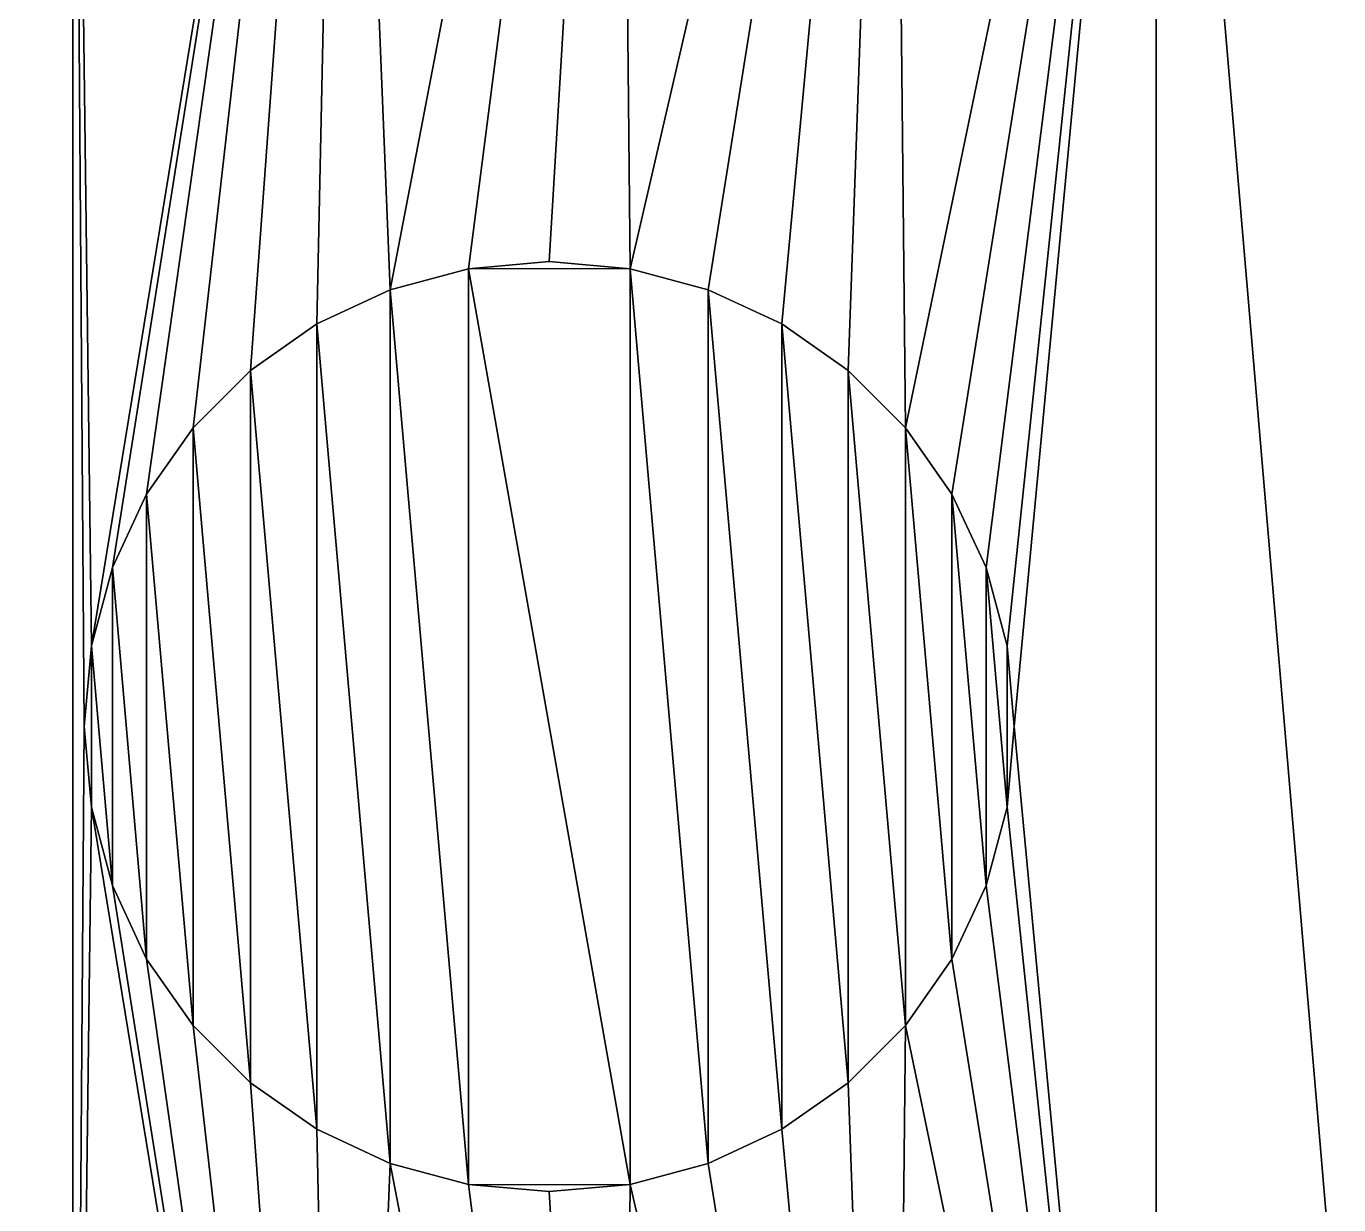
# Model space of a CAD drawing. Extents: x 36 to 230, y -1 to 167.
# Drawn here: x 193.716 to 196.539, y 112.202 to 114.736 of the extents above; entities that cross this region are included whole.
import ezdxf

# ---------------------------------------------------------------- set-up
doc = ezdxf.new("R2010")
doc.units = 0
doc.layers.get('0').update_dxf_attribs({"color": 13, "linetype": 'CONTINUOUS'})

# ---------------------------------------------------------------- blocks, each defined once
blk = doc.blocks.new('PARTE_23_-_SKETCHUP_STL_1')
for p, q in [((194.4987, 114.1698, 5), (194.6671, 114.2149, 5)), ((194.6671, 114.2149, 15), (194.4987, 114.1698, 15)), ((194.6671, 114.2149, 5), (194.8407, 114.2301, 5)), ((194.8407, 114.2301, 15), (194.6671, 114.2149, 15)), ((194.6671, 114.2149, 15), (194.6671, 114.2149, 5)), ((195.0144, 114.2149, 5), (194.6671, 114.2149, 5)), ((194.8407, 114.2301, 5), (195.0144, 114.2149, 5)), ((194.8407, 114.2301, 15), (194.8407, 114.2301, 5)), ((195.0144, 114.2149, 15), (194.8407, 114.2301, 15)), ((195.0144, 114.2149, 5), (195.1827, 114.1698, 5)), ((195.0144, 114.2149, 15), (195.0144, 114.2149, 5)), ((195.1827, 114.1698, 15), (195.0144, 114.2149, 15)), ((194.3407, 114.0961, 5), (194.4987, 114.1698, 5)), ((194.4987, 114.1698, 15), (194.3407, 114.0961, 15)), ((194.4987, 114.1698, 15), (194.4987, 114.1698, 5)), ((195.1827, 114.1698, 5), (195.3407, 114.0961, 5)), ((195.1827, 114.1698, 15), (195.1827, 114.1698, 5)), ((195.3407, 114.0961, 15), (195.1827, 114.1698, 15)), ((194.1979, 113.9962, 5), (194.3407, 114.0961, 5)), ((194.3407, 114.0961, 15), (194.1979, 113.9962, 15)), ((194.3407, 114.0961, 15), (194.3407, 114.0961, 5)), ((195.3407, 114.0961, 5), (195.4835, 113.9962, 5)), ((195.3407, 114.0961, 15), (195.3407, 114.0961, 5)), ((195.4835, 113.9962, 15), (195.3407, 114.0961, 15)), ((194.0747, 113.8729, 5), (194.1979, 113.9962, 5)), ((194.1979, 113.9962, 15), (194.0747, 113.8729, 15)), ((194.1979, 113.9962, 15), (194.1979, 113.9962, 5)), ((195.4835, 113.9962, 5), (195.6068, 113.8729, 5)), ((195.4835, 113.9962, 15), (195.4835, 113.9962, 5)), ((195.6068, 113.8729, 15), (195.4835, 113.9962, 15)), ((193.9747, 113.7301, 5), (194.0747, 113.8729, 5)), ((194.0747, 113.8729, 15), (193.9747, 113.7301, 15)), ((194.0747, 113.8729, 15), (194.0747, 113.8729, 5)), ((195.6068, 113.8729, 5), (195.7067, 113.7301, 5)), ((195.7067, 113.7301, 15), (195.6068, 113.8729, 15)), ((195.6068, 113.8729, 15), (195.6068, 113.8729, 5)), ((193.901, 113.5721, 5), (193.9747, 113.7301, 5)), ((193.9747, 113.7301, 15), (193.901, 113.5721, 15)), ((193.9747, 113.7301, 15), (193.9747, 113.7301, 5)), ((195.7067, 113.7301, 5), (195.7067, 113.7301, 15)), ((195.7804, 113.5721, 15), (195.7067, 113.7301, 15)), ((195.7067, 113.7301, 5), (195.7804, 113.5721, 5)), ((193.8559, 113.4038, 5), (193.901, 113.5721, 5)), ((193.901, 113.5721, 15), (193.8559, 113.4038, 15)), ((193.901, 113.5721, 15), (193.901, 113.5721, 5)), ((195.8255, 113.4038, 15), (195.7804, 113.5721, 15)), ((195.7804, 113.5721, 5), (195.8255, 113.4038, 5)), ((195.7804, 113.5721, 5), (195.7804, 113.5721, 15)), ((193.8407, 113.2301, 5), (193.8559, 113.4038, 5)), ((193.8559, 113.4038, 15), (193.8407, 113.2301, 15)), ((193.8559, 113.4038, 15), (193.8559, 113.4038, 5)), ((195.8407, 113.2301, 15), (195.8255, 113.4038, 15)), ((195.8255, 113.4038, 5), (195.8407, 113.2301, 5)), ((195.8255, 113.4038, 5), (195.8255, 113.4038, 15)), ((193.8559, 113.0565, 5), (193.8407, 113.2301, 5)), ((193.8407, 113.2301, 15), (193.8407, 113.2301, 5)), ((193.8407, 113.2301, 15), (193.8559, 113.0565, 15)), ((195.8407, 113.2301, 5), (195.8255, 113.0565, 5)), ((195.8255, 113.0565, 15), (195.8407, 113.2301, 15)), ((195.8407, 113.2301, 15), (195.8407, 113.2301, 5)), ((193.901, 112.8881, 5), (193.8559, 113.0565, 5)), ((193.8559, 113.0565, 15), (193.8559, 113.0565, 5)), ((193.8559, 113.0565, 15), (193.901, 112.8881, 15)), ((195.8255, 113.0565, 5), (195.7804, 112.8881, 5)), ((195.7804, 112.8881, 15), (195.8255, 113.0565, 15)), ((195.8255, 113.0565, 15), (195.8255, 113.0565, 5)), ((193.9747, 112.7301, 5), (193.901, 112.8881, 5)), ((193.901, 112.8881, 15), (193.901, 112.8881, 5)), ((193.901, 112.8881, 15), (193.9747, 112.7301, 15)), ((195.7804, 112.8881, 5), (195.7067, 112.7301, 5)), ((195.7067, 112.7301, 15), (195.7804, 112.8881, 15)), ((195.7804, 112.8881, 15), (195.7804, 112.8881, 5)), ((194.0747, 112.5873, 5), (193.9747, 112.7301, 5)), ((193.9747, 112.7301, 15), (193.9747, 112.7301, 5)), ((193.9747, 112.7301, 15), (194.0747, 112.5873, 15)), ((195.7067, 112.7301, 5), (195.6068, 112.5873, 5)), ((195.6068, 112.5873, 15), (195.7067, 112.7301, 15)), ((195.7067, 112.7301, 15), (195.7067, 112.7301, 5)), ((194.1979, 112.4641, 5), (194.0747, 112.5873, 5)), ((194.0747, 112.5873, 15), (194.0747, 112.5873, 5)), ((194.0747, 112.5873, 15), (194.1979, 112.4641, 15)), ((195.6068, 112.5873, 5), (195.4835, 112.4641, 5)), ((195.4835, 112.4641, 15), (195.6068, 112.5873, 15)), ((195.6068, 112.5873, 15), (195.6068, 112.5873, 5)), ((194.3407, 112.3641, 5), (194.1979, 112.4641, 5)), ((194.1979, 112.4641, 15), (194.1979, 112.4641, 5)), ((194.1979, 112.4641, 15), (194.3407, 112.3641, 15)), ((195.4835, 112.4641, 5), (195.3407, 112.3641, 5)), ((195.3407, 112.3641, 15), (195.4835, 112.4641, 15)), ((195.4835, 112.4641, 15), (195.4835, 112.4641, 5)), ((194.4987, 112.2904, 5), (194.3407, 112.3641, 5)), ((194.3407, 112.3641, 15), (194.3407, 112.3641, 5)), ((194.3407, 112.3641, 15), (194.4987, 112.2904, 15)), ((195.3407, 112.3641, 5), (195.1827, 112.2904, 5)), ((195.1827, 112.2904, 15), (195.3407, 112.3641, 15)), ((195.3407, 112.3641, 15), (195.3407, 112.3641, 5)), ((194.6671, 112.2453, 5), (194.4987, 112.2904, 5)), ((194.4987, 112.2904, 15), (194.4987, 112.2904, 5)), ((194.4987, 112.2904, 15), (194.6671, 112.2453, 15)), ((195.1827, 112.2904, 5), (195.0144, 112.2453, 5)), ((195.0144, 112.2453, 15), (195.1827, 112.2904, 15)), ((195.1827, 112.2904, 15), (195.1827, 112.2904, 5)), ((194.8407, 112.2301, 5), (194.6671, 112.2453, 5)), ((194.6671, 112.2453, 15), (194.6671, 112.2453, 5)), ((194.6671, 112.2453, 15), (194.8407, 112.2301, 15)), ((194.6671, 112.2453, 5), (195.0144, 112.2453, 5)), ((195.0144, 112.2453, 5), (194.8407, 112.2301, 5)), ((194.8407, 112.2301, 15), (195.0144, 112.2453, 15)), ((194.8407, 112.2301, 15), (194.8407, 112.2301, 5)), ((195.0144, 112.2453, 15), (195.0144, 112.2453, 5))]:
    blk.add_line(p, q)
mesh = blk.add_polyface()
corners = [(188.1896, 0.9079), (188.887, 38.2301), (189.0352, 0.3537), (188.887, 128.2301), (192.2075, 9.6679), (192.3549, 9.9839), (192.5548, 10.2695), (192.8013, 10.516), (200.8132, 16.3837), (192.1173, 9.3312), (189.9325, -0.1123), (190.8723, -0.4853), (192.0869, 8.9839), (191.8449, -0.7615), (193.0869, 10.7159), (192.8405, -0.9381), (192.1173, 8.6366), (192.2075, 8.2999), (192.3549, 7.9839), (192.5548, 7.6983), (192.8013, 7.4518), (193.0869, 7.2518), (193.8488, -1.0133), (193.4029, 7.1045), (193.7396, 7.0143), (194.0869, 6.9839), (194.8595, -0.9862), (194.4342, 7.0143), (194.771, 7.1045), (195.0869, 7.2518), (195.8623, -0.8572), (195.3725, 7.4518), (186.6872, 2.2576), (172.4378, 35.4159), (172.9429, 35.2806), (173.4638, 35.235), (173.9848, 35.2806), (174.4899, 35.4159), (174.9638, 35.6369), (175.3922, 35.9368), (175.7619, 36.3066), (176.0619, 36.735), (176.2829, 37.2089), (176.4182, 37.714), (176.4638, 38.235), (186.6872, 164.2027), (187.4042, 164.9155), (187.4042, 1.5447), (188.1896, 165.5523)]
mesh.append_faces([[corners[k] for k in face] for face in [(0, 1, 2), (4, 1, 5), (5, 1, 6), (6, 1, 7), (2, 9, 10), (10, 9, 11), (11, 12, 13), (7, 8, 14), (15, 21, 22), (22, 25, 26), (26, 29, 30), (32, 46, 47), (47, 48, 0)]], dxfattribs={"vtx0": -1, "vtx1": -1})
mesh.append_faces([[corners[k] for k in face] for face in [(1, 0, 3), (2, 1, 4), (32, 44, 45)]], dxfattribs={"vtx0": -1, "vtx1": -1, "vtx2": -1})
mesh.append_faces([[corners[k] for k in face] for face in [(7, 1, 8), (2, 4, 9), (11, 9, 12), (12, 15, 13), (15, 12, 16), (15, 16, 17), (15, 17, 18), (15, 18, 19), (15, 19, 20), (15, 20, 21), (22, 21, 23), (22, 23, 24), (22, 24, 25), (26, 25, 27), (26, 27, 28), (26, 28, 29), (30, 29, 31), (32, 33, 34), (32, 34, 35), (32, 35, 36), (32, 36, 37), (32, 37, 38), (32, 38, 39), (32, 39, 40), (32, 40, 41), (32, 41, 42), (32, 42, 43), (32, 43, 44)]], dxfattribs={"vtx0": -1, "vtx2": -1})
mesh = blk.add_polyface()
corners = [(188.887, 128.2301, 5), (192.9989, 118.4125, 5), (227.8407, 128.2301, 5), (193.7217, 118.6151, 5), (194.4654, 118.7173, 5), (195.216, 118.7173, 5), (195.9597, 118.6151, 5), (196.6825, 118.4125, 5), (197.3711, 118.1135, 5), (198.0125, 117.7234, 5), (198.5948, 117.2497, 5), (199.1071, 116.7011, 5), (199.54, 116.0878, 5), (199.8854, 115.4213, 5), (200.1367, 114.714, 5), (200.2895, 113.979, 5), (200.3407, 113.2301, 5), (222.8123, 123.4558, 5), (222.615, 123.2586, 5), (222.4551, 123.0301, 5), (222.3372, 122.7773, 5), (222.265, 122.5079, 5), (222.2407, 122.2301, 5), (222.2407, 44.2301, 5), (222.265, 44.5079, 5), (222.265, 121.9523, 5), (222.3372, 44.7773, 5), (222.3372, 121.6829, 5), (192.3103, 108.3467, 5), (192.9989, 58.4125, 5), (192.9989, 108.0477, 5), (193.7217, 58.6151, 5), (193.7217, 107.8451, 5), (194.4654, 58.7173, 5), (194.4654, 107.7429, 5), (195.216, 58.7173, 5), (195.216, 107.7429, 5), (195.9597, 58.6151, 5), (195.9597, 107.8451, 5), (196.6825, 58.4125, 5), (196.6825, 108.0477, 5), (197.3711, 58.1135, 5), (197.3711, 108.3467, 5), (198.0125, 57.7234, 5), (198.0125, 108.7368, 5), (198.5948, 57.2497, 5), (198.5948, 109.2105, 5), (199.1071, 56.7011, 5), (199.1071, 109.7591, 5), (199.54, 56.0878, 5), (199.54, 110.3724, 5), (199.8854, 55.4213, 5), (199.8854, 111.0389, 5), (200.1367, 54.714, 5), (200.1367, 111.7462, 5), (200.2895, 53.979, 5), (200.2895, 112.4812, 5), (200.3407, 53.2301, 5)]
mesh.append_faces([[corners[k] for k in face] for face in [(0, 1, 2), (17, 16, 18), (18, 16, 19), (19, 16, 20), (20, 16, 21), (21, 16, 22), (22, 24, 25), (25, 26, 27), (28, 29, 30), (30, 31, 32), (32, 33, 34), (34, 35, 36), (36, 37, 38), (38, 39, 40), (40, 41, 42), (42, 43, 44), (44, 45, 46), (46, 47, 48), (48, 49, 50), (50, 51, 52), (52, 53, 54), (54, 55, 56), (56, 57, 16)]], dxfattribs={"vtx0": -1, "vtx1": -1})
mesh.append_faces([[corners[k] for k in face] for face in [(2, 16, 17), (22, 16, 23)]], dxfattribs={"vtx0": -1, "vtx1": -1, "vtx2": -1})
mesh.append_faces([[corners[k] for k in face] for face in [(2, 1, 3), (2, 3, 4), (2, 4, 5), (2, 5, 6), (2, 6, 7), (2, 7, 8), (2, 8, 9), (2, 9, 10), (2, 10, 11), (2, 11, 12), (2, 12, 13), (2, 13, 14), (2, 14, 15), (2, 15, 16)]], dxfattribs={"vtx0": -1, "vtx2": -1})
mesh = blk.add_polyface()
corners = [(222.3407, 41.632), (188.887, 38.2301), (221.9124, 41.932), (221.5426, 42.3017), (221.2426, 42.7301), (221.0216, 43.204), (220.8863, 43.7092), (220.8407, 44.2301), (220.8407, 122.2301), (227.8407, 38.2301), (222.8147, 41.411), (224.3616, 41.2757), (224.8668, 41.411), (225.3407, 41.632), (225.7691, 41.932), (226.1388, 42.3017), (226.4388, 42.7301), (226.6598, 43.204), (226.7951, 43.7092), (226.8407, 44.2301), (227.8407, 128.2301), (228.188, 128.1997), (228.188, 38.2605), (228.5247, 128.1095), (228.5247, 38.3507), (228.8407, 127.9622), (228.8407, 38.4981), (229.1263, 127.7622), (229.1263, 38.698), (229.3728, 127.5157), (229.3728, 38.9445), (229.5728, 127.2301), (229.5728, 39.2301), (229.7201, 126.9141), (229.7201, 39.5461), (229.8103, 126.5774), (229.8103, 39.8828), (229.8407, 126.2301), (229.8407, 40.2301), (220.8863, 121.7092), (220.8863, 44.751), (221.0216, 121.204), (221.0216, 45.2562), (221.2426, 120.7301), (221.2426, 45.7301), (221.5426, 120.3017), (221.5426, 46.1585), (221.9124, 119.932), (221.9124, 46.5282), (222.3407, 119.632), (222.3407, 46.8282), (222.8147, 119.411), (222.8147, 47.0492), (223.3198, 119.2757), (223.3198, 47.1845), (223.8407, 119.2301), (223.8407, 47.2301), (224.3616, 119.2757), (224.3616, 47.1845), (224.8668, 119.411), (224.8668, 47.0492), (225.3407, 119.632), (225.3407, 46.8282), (225.7691, 119.932), (225.7691, 46.5282), (226.1388, 120.3017), (226.1388, 46.1585), (226.4388, 120.7301), (226.4388, 45.7301), (226.6598, 121.204), (226.6598, 45.2562), (226.7951, 121.7092), (226.7951, 44.751), (226.8407, 122.2301)]
mesh.append_faces([[corners[k] for k in face] for face in [(36, 37, 38)]], dxfattribs={"vtx0": -1})
mesh.append_faces([[corners[k] for k in face] for face in [(0, 1, 2), (2, 1, 3), (3, 1, 4), (4, 1, 5), (5, 1, 6), (6, 1, 7), (9, 21, 22), (22, 23, 24), (24, 25, 26), (26, 27, 28), (28, 29, 30), (30, 31, 32), (32, 33, 34), (34, 35, 36), (7, 39, 40), (40, 41, 42), (42, 43, 44), (44, 45, 46), (46, 47, 48), (48, 49, 50), (50, 51, 52), (52, 53, 54), (54, 55, 56), (56, 57, 58), (58, 59, 60), (60, 61, 62), (62, 63, 64), (64, 65, 66), (66, 67, 68), (68, 69, 70), (70, 71, 72), (72, 73, 19)]], dxfattribs={"vtx0": -1, "vtx1": -1})
mesh.append_faces([[corners[k] for k in face] for face in [(7, 1, 8), (9, 19, 20)]], dxfattribs={"vtx0": -1, "vtx1": -1, "vtx2": -1})
mesh.append_faces([[corners[k] for k in face] for face in [(9, 0, 10), (9, 11, 12), (9, 12, 13), (9, 13, 14), (9, 14, 15), (9, 15, 16), (9, 16, 17), (9, 17, 18), (9, 18, 19)]], dxfattribs={"vtx0": -1, "vtx2": -1})
mesh = blk.add_polyface()
corners = [(188.887, 128.2301), (221.0216, 123.2562), (188.887, 38.2301), (221.2426, 123.7301), (221.5426, 124.1585), (221.9124, 124.5282), (222.3407, 124.8282), (220.8863, 122.7511), (220.8407, 122.2301), (227.8407, 128.2301), (222.8147, 125.0492), (224.8668, 125.0492), (225.3407, 124.8282), (225.7691, 124.5282), (226.1388, 124.1585), (226.4388, 123.7301), (226.6598, 123.2562), (226.7951, 122.7511), (226.8407, 122.2301), (226.8407, 44.2301), (227.8407, 38.2301), (228.188, 128.1997), (228.188, 38.2605), (228.5247, 128.1095), (228.5247, 38.3507), (228.8407, 127.9622), (228.8407, 38.4981), (229.1263, 127.7622), (229.1263, 38.698), (229.3728, 127.5157), (229.3728, 38.9445), (229.5728, 127.2301), (229.5728, 39.2301), (229.7201, 126.9141), (229.7201, 39.5461), (229.8103, 126.5774), (229.8103, 39.8828), (229.8407, 126.2301), (220.8863, 121.7092), (220.8407, 44.2301), (220.8863, 44.751), (221.0216, 121.204), (221.0216, 45.2562), (221.2426, 120.7301), (221.2426, 45.7301), (221.5426, 120.3017), (221.5426, 46.1585), (221.9124, 119.932), (221.9124, 46.5282), (222.3407, 119.632), (222.3407, 46.8282), (222.8147, 119.411), (222.8147, 47.0492), (223.3198, 119.2757), (223.3198, 47.1845), (223.8407, 119.2301), (223.8407, 47.2301), (224.3616, 119.2757), (224.3616, 47.1845), (224.8668, 119.411), (224.8668, 47.0492), (225.3407, 119.632), (225.3407, 46.8282), (225.7691, 119.932), (225.7691, 46.5282), (226.1388, 120.3017), (226.1388, 46.1585), (226.4388, 120.7301), (226.4388, 45.7301), (226.6598, 121.204), (226.6598, 45.2562), (226.7951, 121.7092), (226.7951, 44.751)]
mesh.append_faces([[corners[k] for k in face] for face in [(1, 0, 3), (3, 0, 4), (4, 0, 5), (5, 0, 6), (6, 9, 10), (11, 9, 12), (12, 9, 13), (13, 9, 14), (14, 9, 15), (15, 9, 16), (16, 9, 17), (17, 9, 18), (38, 39, 8)]], dxfattribs={"vtx0": -1, "vtx1": -1})
mesh.append_faces([[corners[k] for k in face] for face in [(0, 1, 2), (18, 9, 19)]], dxfattribs={"vtx0": -1, "vtx1": -1, "vtx2": -1})
mesh.append_faces([[corners[k] for k in face] for face in [(2, 1, 7), (2, 7, 8), (20, 9, 21), (22, 21, 23), (24, 23, 25), (26, 25, 27), (28, 27, 29), (30, 29, 31), (32, 31, 33), (34, 33, 35), (36, 35, 37), (40, 38, 41), (42, 41, 43), (44, 43, 45), (46, 45, 47), (48, 47, 49), (50, 49, 51), (52, 51, 53), (54, 53, 55), (56, 55, 57), (58, 57, 59), (60, 59, 61), (62, 61, 63), (64, 63, 65), (66, 65, 67), (68, 67, 69), (70, 69, 71), (72, 71, 18)]], dxfattribs={"vtx0": -1, "vtx2": -1})
mesh = blk.add_polyface()
corners = [(192.9989, 48.0477, 5), (188.887, 38.2301, 5), (227.8407, 38.2301, 5), (193.7217, 47.8451, 5), (194.4654, 47.7429, 5), (195.216, 47.7429, 5), (195.9597, 47.8451, 5), (196.6825, 48.0477, 5), (197.3711, 48.3467, 5), (198.0125, 48.7368, 5), (198.5948, 49.2105, 5), (199.1071, 49.7591, 5), (199.54, 50.3724, 5), (199.8854, 51.0389, 5), (200.1367, 51.7462, 5), (200.2895, 52.4812, 5), (200.3407, 53.2301, 5), (222.8123, 43.0044, 5), (222.615, 43.2016, 5), (222.4551, 43.4301, 5), (222.3372, 43.6829, 5), (200.3407, 113.2301, 5), (222.265, 43.9523, 5), (222.2407, 44.2301, 5), (222.265, 44.5079, 5), (222.2407, 122.2301, 5), (222.265, 121.9523, 5), (222.3372, 44.7773, 5), (192.3103, 108.3467, 5), (192.3103, 58.1135, 5), (192.9989, 58.4125, 5), (192.9989, 108.0477, 5), (193.7217, 58.6151, 5), (193.7217, 107.8451, 5), (194.4654, 58.7173, 5), (194.4654, 107.7429, 5), (195.216, 58.7173, 5), (195.216, 107.7429, 5), (195.9597, 58.6151, 5), (195.9597, 107.8451, 5), (196.6825, 58.4125, 5), (196.6825, 108.0477, 5), (197.3711, 58.1135, 5), (197.3711, 108.3467, 5), (198.0125, 57.7234, 5), (198.0125, 108.7368, 5), (198.5948, 57.2497, 5), (198.5948, 109.2105, 5), (199.1071, 56.7011, 5), (199.1071, 109.7591, 5), (199.54, 56.0878, 5), (199.54, 110.3724, 5), (199.8854, 55.4213, 5), (199.8854, 111.0389, 5), (200.1367, 54.714, 5), (200.1367, 111.7462, 5), (200.2895, 53.979, 5), (200.2895, 112.4812, 5)]
mesh.append_faces([[corners[k] for k in face] for face in [(0, 2, 3), (3, 2, 4), (4, 2, 5), (5, 2, 6), (6, 2, 7), (7, 2, 8), (8, 2, 9), (9, 2, 10), (10, 2, 11), (11, 2, 12), (12, 2, 13), (13, 2, 14), (14, 2, 15), (15, 2, 16), (24, 25, 23)]], dxfattribs={"vtx0": -1, "vtx1": -1})
mesh.append_faces([[corners[k] for k in face] for face in [(16, 2, 17), (16, 20, 21)]], dxfattribs={"vtx0": -1, "vtx1": -1, "vtx2": -1})
mesh.append_faces([[corners[k] for k in face] for face in [(0, 1, 2), (16, 17, 18), (16, 18, 19), (16, 19, 20), (21, 20, 22), (21, 22, 23), (26, 24, 27), (28, 29, 30), (31, 30, 32), (33, 32, 34), (35, 34, 36), (37, 36, 38), (39, 38, 40), (41, 40, 42), (43, 42, 44), (45, 44, 46), (47, 46, 48), (49, 48, 50), (51, 50, 52), (53, 52, 54), (55, 54, 56), (57, 56, 16)]], dxfattribs={"vtx0": -1, "vtx2": -1})
mesh = blk.add_polyface()
corners = [(191.4536, 112.3482, 15), (191.3533, 113.5269, 15), (191.3533, 112.9333, 15), (191.4536, 114.112, 15), (191.6514, 111.7885, 15), (191.6514, 114.6718, 15), (191.9409, 111.2702, 15), (191.9409, 115.19, 15), (192.3139, 110.8083, 15), (192.3139, 115.6519, 15), (192.7595, 110.4161, 15), (192.7595, 116.0441, 15), (193.265, 110.1049, 15), (193.265, 116.3553, 15), (193.8158, 109.8835, 15), (193.8158, 116.5767, 15), (193.8407, 113.2301, 15), (193.8559, 113.0565, 15), (194.3961, 109.7585, 15), (193.901, 112.8881, 15), (193.9747, 112.7301, 15), (194.0747, 112.5873, 15), (194.1979, 112.4641, 15), (194.3407, 112.3641, 15), (194.4987, 112.2904, 15), (194.9893, 109.7333, 15), (194.6671, 112.2453, 15), (194.8407, 112.2301, 15), (195.0144, 112.2453, 15), (195.5781, 109.8087, 15), (195.1827, 112.2904, 15), (195.3407, 112.3641, 15), (195.4835, 112.4641, 15), (195.6068, 112.5873, 15), (196.1457, 109.9825, 15), (195.7067, 112.7301, 15), (195.7804, 112.8881, 15), (195.8255, 113.0565, 15), (195.8407, 113.2301, 15), (193.8559, 113.4038, 15), (194.3961, 116.7018, 15), (193.901, 113.5721, 15), (193.9747, 113.7301, 15), (194.0747, 113.8729, 15), (194.1979, 113.9962, 15), (194.3407, 114.0961, 15), (194.4987, 114.1698, 15), (194.9893, 116.727, 15), (194.6671, 114.2149, 15), (194.8407, 114.2301, 15), (195.0144, 114.2149, 15), (195.5781, 116.6516, 15), (195.1827, 114.1698, 15), (195.3407, 114.0961, 15), (195.4835, 113.9962, 15), (195.6068, 113.8729, 15), (196.1457, 116.4777, 15), (195.7067, 113.7301, 15), (195.7804, 113.5721, 15), (195.8255, 113.4038, 15), (196.6758, 110.2498, 15), (196.6758, 116.2105, 15), (197.1531, 110.6028, 15), (197.1531, 115.8575, 15), (197.5638, 111.0313, 15), (197.5638, 115.4289, 15), (197.8963, 111.5232, 15), (197.8963, 114.937, 15), (198.1408, 112.0641, 15), (198.1408, 114.3961, 15), (198.2904, 112.6386, 15), (198.2904, 113.8216, 15), (198.3407, 113.2301, 15)]
mesh.append_faces([[corners[k] for k in face] for face in [(0, 1, 2), (71, 70, 72)]], dxfattribs={"vtx0": -1})
mesh.append_faces([[corners[k] for k in face] for face in [(1, 0, 3), (3, 4, 5), (5, 6, 7), (7, 8, 9), (9, 10, 11), (11, 12, 13), (13, 14, 15), (16, 14, 17), (17, 18, 19), (19, 18, 20), (20, 18, 21), (21, 18, 22), (22, 18, 23), (23, 18, 24), (24, 25, 26), (26, 25, 27), (27, 25, 28), (28, 29, 30), (30, 29, 31), (31, 29, 32), (32, 29, 33), (33, 34, 35), (35, 34, 36), (36, 34, 37), (37, 34, 38), (15, 39, 40), (39, 15, 16), (40, 46, 47), (47, 50, 51), (51, 55, 56), (56, 60, 61), (61, 62, 63), (63, 64, 65), (65, 66, 67), (67, 68, 69), (69, 70, 71)]], dxfattribs={"vtx0": -1, "vtx1": -1})
mesh.append_faces([[corners[k] for k in face] for face in [(15, 14, 16), (56, 38, 34)]], dxfattribs={"vtx0": -1, "vtx1": -1, "vtx2": -1})
mesh.append_faces([[corners[k] for k in face] for face in [(3, 0, 4), (5, 4, 6), (7, 6, 8), (9, 8, 10), (11, 10, 12), (13, 12, 14), (17, 14, 18), (24, 18, 25), (28, 25, 29), (33, 29, 34), (40, 39, 41), (40, 41, 42), (40, 42, 43), (40, 43, 44), (40, 44, 45), (40, 45, 46), (47, 46, 48), (47, 48, 49), (47, 49, 50), (51, 50, 52), (51, 52, 53), (51, 53, 54), (51, 54, 55), (56, 55, 57), (56, 57, 58), (56, 58, 59), (56, 59, 38), (56, 34, 60), (61, 60, 62), (63, 62, 64), (65, 64, 66), (67, 66, 68), (69, 68, 70)]], dxfattribs={"vtx0": -1, "vtx2": -1})
mesh = blk.add_polyface()
corners = [(193.8559, 113.0565, 5), (193.8559, 113.4038, 5), (193.8407, 113.2301, 5), (193.901, 112.8881, 5), (193.901, 113.5721, 5), (193.9747, 112.7301, 5), (193.9747, 113.7301, 5), (194.0747, 112.5873, 5), (194.0747, 113.8729, 5), (194.1979, 112.4641, 5), (194.1979, 113.9962, 5), (194.3407, 112.3641, 5), (194.3407, 114.0961, 5), (194.4987, 112.2904, 5), (194.4987, 114.1698, 5), (194.6671, 112.2453, 5), (194.6671, 114.2149, 5), (195.0144, 112.2453, 5), (195.0144, 114.2149, 5), (195.1827, 112.2904, 5), (195.1827, 114.1698, 5), (195.3407, 112.3641, 5), (195.3407, 114.0961, 5), (195.4835, 112.4641, 5), (195.4835, 113.9962, 5), (195.6068, 112.5873, 5), (195.6068, 113.8729, 5), (195.7067, 112.7301, 5), (195.7067, 113.7301, 5), (195.7804, 112.8881, 5), (195.7804, 113.5721, 5), (195.8255, 113.0565, 5), (195.8255, 113.4038, 5), (195.8407, 113.2301, 5)]
mesh.append_faces([[corners[k] for k in face] for face in [(0, 1, 2), (32, 31, 33)]], dxfattribs={"vtx0": -1})
mesh.append_faces([[corners[k] for k in face] for face in [(1, 3, 4), (4, 5, 6), (6, 7, 8), (8, 9, 10), (10, 11, 12), (12, 13, 14), (14, 15, 16), (16, 17, 18), (18, 19, 20), (20, 21, 22), (22, 23, 24), (24, 25, 26), (26, 27, 28), (28, 29, 30), (30, 31, 32)]], dxfattribs={"vtx0": -1, "vtx1": -1})
mesh.append_faces([[corners[k] for k in face] for face in [(1, 0, 3), (4, 3, 5), (6, 5, 7), (8, 7, 9), (10, 9, 11), (12, 11, 13), (14, 13, 15), (16, 15, 17), (18, 17, 19), (20, 19, 21), (22, 21, 23), (24, 23, 25), (26, 25, 27), (28, 27, 29), (30, 29, 31)]], dxfattribs={"vtx0": -1, "vtx2": -1})
mesh = blk.add_polyface()
corners = [(194.6671, 114.2149, 15), (194.4987, 114.1698, 5), (194.6671, 114.2149, 5), (194.4987, 114.1698, 15)]
mesh.append_faces([[corners[k] for k in face] for face in [(0, 1, 2), (1, 0, 3)]], dxfattribs={"vtx0": -1})
mesh = blk.add_polyface()
corners = [(194.8407, 114.2301, 15), (194.6671, 114.2149, 5), (194.8407, 114.2301, 5), (194.6671, 114.2149, 15)]
mesh.append_faces([[corners[k] for k in face] for face in [(0, 1, 2), (1, 0, 3)]], dxfattribs={"vtx0": -1})
mesh = blk.add_polyface()
corners = [(195.0144, 114.2149, 15), (194.8407, 114.2301, 5), (195.0144, 114.2149, 5), (194.8407, 114.2301, 15)]
mesh.append_faces([[corners[k] for k in face] for face in [(0, 1, 2), (1, 0, 3)]], dxfattribs={"vtx0": -1})
mesh = blk.add_polyface()
corners = [(195.1827, 114.1698, 15), (195.0144, 114.2149, 5), (195.1827, 114.1698, 5), (195.0144, 114.2149, 15)]
mesh.append_faces([[corners[k] for k in face] for face in [(0, 1, 2), (1, 0, 3)]], dxfattribs={"vtx0": -1})
mesh = blk.add_polyface()
corners = [(194.4987, 114.1698, 15), (194.3407, 114.0961, 5), (194.4987, 114.1698, 5), (194.3407, 114.0961, 15)]
mesh.append_faces([[corners[k] for k in face] for face in [(0, 1, 2), (1, 0, 3)]], dxfattribs={"vtx0": -1})
mesh = blk.add_polyface()
corners = [(195.3407, 114.0961, 15), (195.1827, 114.1698, 5), (195.3407, 114.0961, 5), (195.1827, 114.1698, 15)]
mesh.append_faces([[corners[k] for k in face] for face in [(0, 1, 2), (1, 0, 3)]], dxfattribs={"vtx0": -1})
mesh = blk.add_polyface()
corners = [(194.3407, 114.0961, 15), (194.1979, 113.9962, 5), (194.3407, 114.0961, 5), (194.1979, 113.9962, 15)]
mesh.append_faces([[corners[k] for k in face] for face in [(0, 1, 2), (1, 0, 3)]], dxfattribs={"vtx0": -1})
mesh = blk.add_polyface()
corners = [(195.4835, 113.9962, 15), (195.3407, 114.0961, 5), (195.4835, 113.9962, 5), (195.3407, 114.0961, 15)]
mesh.append_faces([[corners[k] for k in face] for face in [(0, 1, 2), (1, 0, 3)]], dxfattribs={"vtx0": -1})
mesh = blk.add_polyface()
corners = [(194.1979, 113.9962, 5), (194.0747, 113.8729, 15), (194.0747, 113.8729, 5), (194.1979, 113.9962, 15)]
mesh.append_faces([[corners[k] for k in face] for face in [(0, 1, 2), (1, 0, 3)]], dxfattribs={"vtx0": -1})
mesh = blk.add_polyface()
corners = [(195.4835, 113.9962, 15), (195.6068, 113.8729, 5), (195.6068, 113.8729, 15), (195.4835, 113.9962, 5)]
mesh.append_faces([[corners[k] for k in face] for face in [(0, 1, 2), (1, 0, 3)]], dxfattribs={"vtx0": -1})
mesh = blk.add_polyface()
corners = [(194.0747, 113.8729, 5), (193.9747, 113.7301, 15), (193.9747, 113.7301, 5), (194.0747, 113.8729, 15)]
mesh.append_faces([[corners[k] for k in face] for face in [(0, 1, 2), (1, 0, 3)]], dxfattribs={"vtx0": -1})
mesh = blk.add_polyface()
corners = [(195.6068, 113.8729, 15), (195.7067, 113.7301, 5), (195.7067, 113.7301, 15), (195.6068, 113.8729, 5)]
mesh.append_faces([[corners[k] for k in face] for face in [(0, 1, 2), (1, 0, 3)]], dxfattribs={"vtx0": -1})
mesh = blk.add_polyface()
corners = [(193.9747, 113.7301, 5), (193.901, 113.5721, 15), (193.901, 113.5721, 5), (193.9747, 113.7301, 15)]
mesh.append_faces([[corners[k] for k in face] for face in [(0, 1, 2), (1, 0, 3)]], dxfattribs={"vtx0": -1})
mesh = blk.add_polyface()
corners = [(195.7067, 113.7301, 15), (195.7804, 113.5721, 5), (195.7804, 113.5721, 15), (195.7067, 113.7301, 5)]
mesh.append_faces([[corners[k] for k in face] for face in [(0, 1, 2), (1, 0, 3)]], dxfattribs={"vtx0": -1})
mesh = blk.add_polyface()
corners = [(193.901, 113.5721, 5), (193.8559, 113.4038, 15), (193.8559, 113.4038, 5), (193.901, 113.5721, 15)]
mesh.append_faces([[corners[k] for k in face] for face in [(0, 1, 2), (1, 0, 3)]], dxfattribs={"vtx0": -1})
mesh = blk.add_polyface()
corners = [(195.7804, 113.5721, 15), (195.8255, 113.4038, 5), (195.8255, 113.4038, 15), (195.7804, 113.5721, 5)]
mesh.append_faces([[corners[k] for k in face] for face in [(0, 1, 2), (1, 0, 3)]], dxfattribs={"vtx0": -1})
mesh = blk.add_polyface()
corners = [(193.8559, 113.4038, 5), (193.8407, 113.2301, 15), (193.8407, 113.2301, 5), (193.8559, 113.4038, 15)]
mesh.append_faces([[corners[k] for k in face] for face in [(0, 1, 2), (1, 0, 3)]], dxfattribs={"vtx0": -1})
mesh = blk.add_polyface()
corners = [(195.8255, 113.4038, 15), (195.8407, 113.2301, 5), (195.8407, 113.2301, 15), (195.8255, 113.4038, 5)]
mesh.append_faces([[corners[k] for k in face] for face in [(0, 1, 2), (1, 0, 3)]], dxfattribs={"vtx0": -1})
mesh = blk.add_polyface()
corners = [(193.8407, 113.2301, 5), (193.8559, 113.0565, 15), (193.8559, 113.0565, 5), (193.8407, 113.2301, 15)]
mesh.append_faces([[corners[k] for k in face] for face in [(0, 1, 2), (1, 0, 3)]], dxfattribs={"vtx0": -1})
mesh = blk.add_polyface()
corners = [(195.8407, 113.2301, 15), (195.8255, 113.0565, 5), (195.8255, 113.0565, 15), (195.8407, 113.2301, 5)]
mesh.append_faces([[corners[k] for k in face] for face in [(0, 1, 2), (1, 0, 3)]], dxfattribs={"vtx0": -1})
mesh = blk.add_polyface()
corners = [(193.8559, 113.0565, 5), (193.901, 112.8881, 15), (193.901, 112.8881, 5), (193.8559, 113.0565, 15)]
mesh.append_faces([[corners[k] for k in face] for face in [(0, 1, 2), (1, 0, 3)]], dxfattribs={"vtx0": -1})
mesh = blk.add_polyface()
corners = [(195.8255, 113.0565, 15), (195.7804, 112.8881, 5), (195.7804, 112.8881, 15), (195.8255, 113.0565, 5)]
mesh.append_faces([[corners[k] for k in face] for face in [(0, 1, 2), (1, 0, 3)]], dxfattribs={"vtx0": -1})
mesh = blk.add_polyface()
corners = [(193.901, 112.8881, 5), (193.9747, 112.7301, 15), (193.9747, 112.7301, 5), (193.901, 112.8881, 15)]
mesh.append_faces([[corners[k] for k in face] for face in [(0, 1, 2), (1, 0, 3)]], dxfattribs={"vtx0": -1})
mesh = blk.add_polyface()
corners = [(195.7804, 112.8881, 15), (195.7067, 112.7301, 5), (195.7067, 112.7301, 15), (195.7804, 112.8881, 5)]
mesh.append_faces([[corners[k] for k in face] for face in [(0, 1, 2), (1, 0, 3)]], dxfattribs={"vtx0": -1})
mesh = blk.add_polyface()
corners = [(193.9747, 112.7301, 5), (194.0747, 112.5873, 15), (194.0747, 112.5873, 5), (193.9747, 112.7301, 15)]
mesh.append_faces([[corners[k] for k in face] for face in [(0, 1, 2), (1, 0, 3)]], dxfattribs={"vtx0": -1})
mesh = blk.add_polyface()
corners = [(195.7067, 112.7301, 15), (195.6068, 112.5873, 5), (195.6068, 112.5873, 15), (195.7067, 112.7301, 5)]
mesh.append_faces([[corners[k] for k in face] for face in [(0, 1, 2), (1, 0, 3)]], dxfattribs={"vtx0": -1})
mesh = blk.add_polyface()
corners = [(194.0747, 112.5873, 15), (194.1979, 112.4641, 5), (194.0747, 112.5873, 5), (194.1979, 112.4641, 15)]
mesh.append_faces([[corners[k] for k in face] for face in [(0, 1, 2), (1, 0, 3)]], dxfattribs={"vtx0": -1})
mesh = blk.add_polyface()
corners = [(195.4835, 112.4641, 15), (195.6068, 112.5873, 5), (195.4835, 112.4641, 5), (195.6068, 112.5873, 15)]
mesh.append_faces([[corners[k] for k in face] for face in [(0, 1, 2), (1, 0, 3)]], dxfattribs={"vtx0": -1})
mesh = blk.add_polyface()
corners = [(194.1979, 112.4641, 15), (194.3407, 112.3641, 5), (194.1979, 112.4641, 5), (194.3407, 112.3641, 15)]
mesh.append_faces([[corners[k] for k in face] for face in [(0, 1, 2), (1, 0, 3)]], dxfattribs={"vtx0": -1})
mesh = blk.add_polyface()
corners = [(195.3407, 112.3641, 15), (195.4835, 112.4641, 5), (195.3407, 112.3641, 5), (195.4835, 112.4641, 15)]
mesh.append_faces([[corners[k] for k in face] for face in [(0, 1, 2), (1, 0, 3)]], dxfattribs={"vtx0": -1})
mesh = blk.add_polyface()
corners = [(194.3407, 112.3641, 15), (194.4987, 112.2904, 5), (194.3407, 112.3641, 5), (194.4987, 112.2904, 15)]
mesh.append_faces([[corners[k] for k in face] for face in [(0, 1, 2), (1, 0, 3)]], dxfattribs={"vtx0": -1})
mesh = blk.add_polyface()
corners = [(195.1827, 112.2904, 15), (195.3407, 112.3641, 5), (195.1827, 112.2904, 5), (195.3407, 112.3641, 15)]
mesh.append_faces([[corners[k] for k in face] for face in [(0, 1, 2), (1, 0, 3)]], dxfattribs={"vtx0": -1})
mesh = blk.add_polyface()
corners = [(194.4987, 112.2904, 15), (194.6671, 112.2453, 5), (194.4987, 112.2904, 5), (194.6671, 112.2453, 15)]
mesh.append_faces([[corners[k] for k in face] for face in [(0, 1, 2), (1, 0, 3)]], dxfattribs={"vtx0": -1})
mesh = blk.add_polyface()
corners = [(195.0144, 112.2453, 15), (195.1827, 112.2904, 5), (195.0144, 112.2453, 5), (195.1827, 112.2904, 15)]
mesh.append_faces([[corners[k] for k in face] for face in [(0, 1, 2), (1, 0, 3)]], dxfattribs={"vtx0": -1})
mesh = blk.add_polyface()
corners = [(194.6671, 112.2453, 15), (194.8407, 112.2301, 5), (194.6671, 112.2453, 5), (194.8407, 112.2301, 15)]
mesh.append_faces([[corners[k] for k in face] for face in [(0, 1, 2), (1, 0, 3)]], dxfattribs={"vtx0": -1})
mesh = blk.add_polyface()
corners = [(194.8407, 112.2301, 15), (195.0144, 112.2453, 5), (194.8407, 112.2301, 5), (195.0144, 112.2453, 15)]
mesh.append_faces([[corners[k] for k in face] for face in [(0, 1, 2), (1, 0, 3)]], dxfattribs={"vtx0": -1})

msp = doc.modelspace()

# ---------------------------------------------------------------- block references
msp.add_blockref('PARTE_23_-_SKETCHUP_STL_1', (0, 0))

doc.saveas('drawing.dxf')
